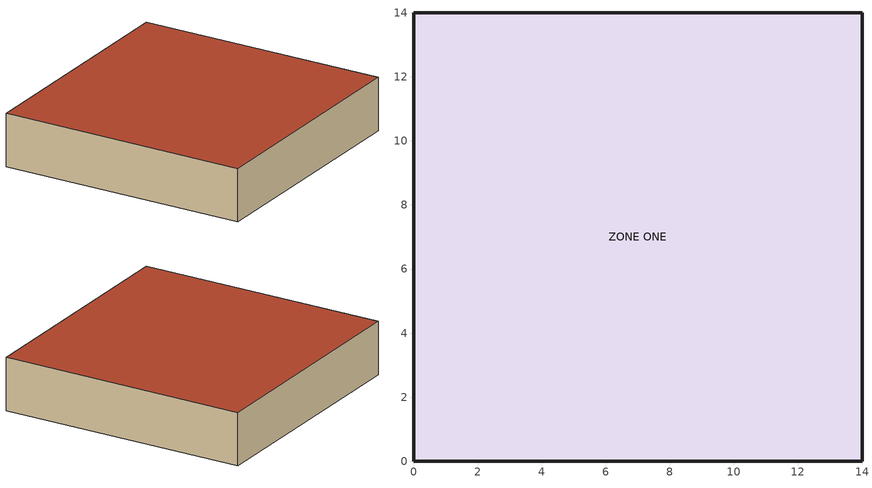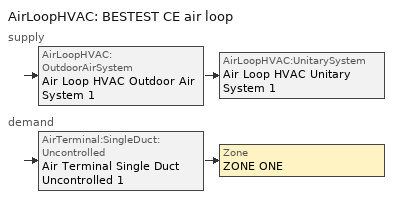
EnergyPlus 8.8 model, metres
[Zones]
ZONE ONE
 floor outside (LTWALL): 14,14 14,0 0,0 0,14 z0
 wall outside (LTWALL): 14,0 14,14 0,14 0,0 14,0 z0:3
 roof outside (LTWALL): 14,0 14,14 0,14 0,0 z3
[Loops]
AirLoopHVAC 'BESTEST CE air loop'
 supply: AirLoopHVAC:OutdoorAirSystem 'Air Loop HVAC Outdoor Air System 1' > AirLoopHVAC:UnitarySystem 'Air Loop HVAC Unitary System 1'
 demand: AirTerminal:SingleDuct:Uncontrolled 'Air Terminal Single Duct Uncontrolled 1' > Zone 'ZONE ONE'
[Building]
BESTEST Case CE400 - Temperature Control: North Axis {deg}=0; Terrain=Country; Solar Distribution=FullInteriorAndExterior; Minimum Number of Warmup Days=6
[Site:Location]
NEW_ORLEANS_LA_USA: Latitude {deg}=29.98; Longitude {deg}=-90.25; Time Zone {hr}=-6; Elevation {m}=3
[SizingPeriod:DesignDay] Month=1; Day of Month=1; Maximum Dry-Bulb Temperature {C}=23; Daily Dry-Bulb Temperature Range {deltaC}=0; Dry-Bulb Temperature Range Modifier Type=DefaultMultipliers; Humidity Condition Type=WetBulb; Wetbulb or DewPoint at Maximum Dry-Bulb {C}=23; Barometric Pressure {Pa}=31000; Wind Speed {m/s}=0; Wind Direction {deg}=0; Rain Indicator=No; Snow Indicator=No; Daylight Saving Time Indicator=No; Solar Model Indicator=AshraeClearSky; Sky Clearness=0
Name | Day Type
Sizing Period Design Day 1 | SummerDesignDay
Sizing Period Design Day 2 | WinterDesignDay
[Material:NoMass] Roughness=VerySmooth; Thermal Resistance {m2-K/W}=162.5; Thermal Absorptance=0.9
Name | Solar Absorptance | Visible Absorptance
INSULATION-EXT | 0.1 | 0.1
INSULATION-INT | 0.6 | 0.6
[Construction]
LTWALL: INSULATION-EXT, INSULATION-INT
[Zone]
ZONE ONE: Multiplier=1; Ceiling Height {m}=3; Volume {m3}=588
[OtherEquipment] Fuel Type=None; Zone or ZoneList=ZONE ONE; Design Level Calculation Method=EquipmentLevel
Name | Schedule | Design Level {W} | Fraction Latent | Fraction Radiant
CE_lat_mid_inst | CE300_lat_mid | 1466 | 1 | 0
CE_sens_mid_inst | CE300_sens_mid | 18758
[ZoneControl:Thermostat]
ZONE ONE Thermostat: Zone or ZoneList=ZONE ONE; Control Type Schedule=ZONE ONE Thermostat Schedule; Control Object Type 1=ThermostatSetpoint:DualSetpoint; Control Name 1=Thermostat Setpoint Dual Setpoint 1
[ThermostatSetpoint:DualSetpoint]
Thermostat Setpoint Dual Setpoint 1: Heating Setpoint Temperature Schedule=No Heating; Cooling Setpoint Temperature Schedule=25.0 C
[AirTerminal:SingleDuct:Uncontrolled]
Air Terminal Single Duct Uncontrolled 1: Availability Schedule=Always On Discrete; Maximum Air Flow Rate {m3/s}=1.888
[Zone equipment]
ZONE ONE: Air Terminal Single Duct Uncontrolled 1
[Sizing:Zone]
ZONE ONE: Zone Cooling Design Supply Air Temperature Input Method=SupplyAirTemperature; Zone Cooling Design Supply Air Temperature {C}=14; Zone Cooling Design Supply Air Temperature Difference {deltaC}=11.11; Zone Heating Design Supply Air Temperature Input Method=SupplyAirTemperature; Zone Heating Design Supply Air Temperature {C}=40; Zone Heating Design Supply Air Temperature Difference {deltaC}=11.11; Zone Cooling Design Supply Air Humidity Ratio {kgWater/kgDryAir}=0.0085; Zone Heating Design Supply Air Humidity Ratio {kgWater/kgDryAir}=0.008; Design Specification Outdoor Air Object=oa_gen; Cooling Design Air Flow Method=DesignDay; Cooling Design Air Flow Rate {m3/s}=0; Cooling Minimum Air Flow per Zone Floor Area {m3/s-m2}=0.000762; Cooling Minimum Air Flow {m3/s}=0; Cooling Minimum Air Flow Fraction=0; Heating Design Air Flow Method=DesignDay; Heating Design Air Flow Rate {m3/s}=0; Heating Maximum Air Flow per Zone Floor Area {m3/s-m2}=0.002032; Heating Maximum Air Flow {m3/s}=0.141576; Heating Maximum Air Flow Fraction=0.3; Design Specification Zone Air Distribution Object=ZONE ONE Design Spec Zone Air Dist; Account for Dedicated Outdoor Air System=No
[DesignSpecification:ZoneAirDistribution]
ZONE ONE Design Spec Zone Air Dist: Zone Air Distribution Effectiveness in Cooling Mode=1; Zone Air Distribution Effectiveness in Heating Mode=1
[Controller:MechanicalVentilation]
Controller Mechanical Ventilation 1: Availability Schedule=Always On Discrete; Demand Controlled Ventilation=No; System Outdoor Air Method=ZoneSum; Zone Name 1=ZONE ONE; Design Specification Outdoor Air Object Name 1=oa_gen; Design Specification Zone Air Distribution Object Name 1=ZONE ONE Design Spec Zone Air Dist
[DesignSpecification:OutdoorAir]
oa_gen: Outdoor Air Method=Sum; Outdoor Air Flow per Person {m3/s-person}=0; Outdoor Air Flow per Zone Floor Area {m3/s-m2}=0; Outdoor Air Flow per Zone {m3/s}=0; Outdoor Air Flow Air Changes per Hour {1/hr}=1.734; Outdoor Air Schedule=Always On Ruleset Fractional
[AirLoopHVAC]
BESTEST CE air loop: Design Supply Air Flow Rate {m3/s}=1.888
[Sizing:System]
BESTEST CE air loop: Type of Load to Size On=Sensible; Design Outdoor Air Flow Rate {m3/s}=1.888; Central Heating Maximum System Air Flow Ratio=0.3; Preheat Design Temperature {C}=7; Preheat Design Humidity Ratio {kgWater/kgDryAir}=0.008; Precool Design Temperature {C}=12.8; Precool Design Humidity Ratio {kgWater/kgDryAir}=0.008; Central Cooling Design Supply Air Temperature {C}=12.8; Central Heating Design Supply Air Temperature {C}=16.7; Type of Zone Sum to Use=NonCoincident; 100% Outdoor Air in Cooling=Yes; 100% Outdoor Air in Heating=Yes; Central Cooling Design Supply Air Humidity Ratio {kgWater/kgDryAir}=0.0085; Central Heating Design Supply Air Humidity Ratio {kgWater/kgDryAir}=0.008; Cooling Supply Air Flow Rate Method=DesignDay; Cooling Supply Air Flow Rate {m3/s}=0; Cooling Supply Air Flow Rate Per Floor Area {m3/s-m2}=0.00996765; Cooling Fraction of Autosized Cooling Supply Air Flow Rate=1; Cooling Supply Air Flow Rate Per Unit Cooling Capacity {m3/s-W}=3.94755e-05; Heating Supply Air Flow Rate Method=DesignDay; Heating Supply Air Flow Rate {m3/s}=0; Heating Supply Air Flow Rate Per Floor Area {m3/s-m2}=0.00996765; Heating Fraction of Autosized Heating Supply Air Flow Rate=1; Heating Fraction of Autosized Cooling Supply Air Flow Rate=1; Heating Supply Air Flow Rate Per Unit Heating Capacity {m3/s-W}=3.15882e-05; System Outdoor Air Method=ZoneSum; Zone Maximum Outdoor Air Fraction=1; Cooling Design Capacity Method=CoolingDesignCapacity; Cooling Design Capacity {W}=33280; Cooling Design Capacity Per Floor Area {W/m2}=234.7; Fraction of Autosized Cooling Design Capacity=1; Heating Design Capacity Method=HeatingDesignCapacity; Heating Design Capacity {W}=0; Heating Design Capacity Per Floor Area {W/m2}=157; Fraction of Autosized Heating Design Capacity=1; Central Cooling Capacity Control Method=OnOff
[AvailabilityManager:Scheduled] Schedule=Always On Discrete
BESTEST CE air loop Availability Manager; Air Loop HVAC Outdoor Air System 1 Availability Manager
[Controller:OutdoorAir]
Controller Outdoor Air 1: Minimum Outdoor Air Flow Rate {m3/s}=0.283167; Maximum Outdoor Air Flow Rate {m3/s}=1.888; Economizer Control Type=DifferentialDryBulb; Economizer Control Action Type=ModulateFlow; Economizer Maximum Limit Dry-Bulb Temperature {C}=28; Economizer Maximum Limit Enthalpy {J/kg}=64000; Economizer Minimum Limit Dry-Bulb Temperature {C}=-100; Lockout Type=NoLockout; Minimum Limit Type=FixedMinimum; Mechanical Ventilation Controller=Controller Mechanical Ventilation 1; High Humidity Control=No; Control High Indoor Humidity Based on Outdoor Humidity Ratio=Yes; Heat Recovery Bypass Control Type=BypassWhenWithinEconomizerLimits
[SetpointManager:Scheduled]
Setpoint Manager Scheduled 1: Control Variable=Temperature; Schedule=Neutral Temp
[AirLoopHVAC:UnitarySystem]
Air Loop HVAC Unitary System 1: Control Type=Load; Controlling Zone or Thermostat Location=ZONE ONE; Dehumidification Control Type=None; Availability Schedule=Always On Discrete; Supply Fan=Fan On Off 1; Fan Placement=DrawThrough; Supply Air Fan Operating Mode Schedule=Always On Discrete; DX Heating Coil Sizing Ratio=1; Cooling Coil=Coil Cooling DX Single Speed 1; Use DOAS DX Cooling Coil=No; Minimum Supply Air Temperature {C}=2; Latent Load Control=SensibleOnlyLoadControl; Cooling Supply Air Flow Rate Method=SupplyAirFlowRate; Cooling Supply Air Flow Rate {m3/s}=1.888; Heating Supply Air Flow Rate {m3/s}=Autosize; No Load Supply Air Flow Rate Method=SupplyAirFlowRate; No Load Supply Air Flow Rate {m3/s}=1.888; Maximum Supply Air Temperature {C}=80; Maximum Outdoor Dry-Bulb Temperature for Supplemental Heater Operation {C}=21; Maximum Cycling Rate {cycles/hr}=2.5; Heat Pump Time Constant {s}=60; Fraction of On-Cycle Power Use=0.01; Heat Pump Fan Delay Time {s}=60; Ancillary On-Cycle Electric Power {W}=0; Ancillary Off-Cycle Electric Power {W}=0
[Fan:OnOff]
Fan On Off 1: Availability Schedule=Always On Discrete; Fan Total Efficiency=0.11374; Pressure Rise {Pa}=74.7; Maximum Flow Rate {m3/s}=1.888; Motor Efficiency=0.94; Motor In Airstream Fraction=1; Fan Power Ratio Function of Speed Ratio Curve=Fan On Off Power Curve; Fan Efficiency Ratio Function of Speed Ratio Curve=Fan On Off Efficiency Curve
[Coil:Cooling:DX:SingleSpeed]
Coil Cooling DX Single Speed 1: Availability Schedule=Always On Discrete; Gross Rated Total Cooling Capacity {W}=33280; Gross Rated Sensible Heat Ratio=0.78245; Gross Rated Cooling COP {W/W}=3.0448; Rated Air Flow Rate {m3/s}=1.888; Rated Evaporator Fan Power Per Volume Flow Rate {W/(m3/s)}=773.3; Total Cooling Capacity Function of Temperature Curve=Curve Biquadratic 1; Total Cooling Capacity Function of Flow Fraction Curve=Curve Quadratic 1; Energy Input Ratio Function of Temperature Curve=Curve Biquadratic 2; Energy Input Ratio Function of Flow Fraction Curve=Curve Quadratic 2; Part Load Fraction Correlation Curve=Curve Quadratic 3; Condenser Type=AirCooled; Evaporative Condenser Effectiveness=0; Evaporative Condenser Air Flow Rate {m3/s}=Autosize; Evaporative Condenser Pump Rated Power Consumption {W}=Autosize; Crankcase Heater Capacity {W}=0; Maximum Outdoor Dry-Bulb Temperature for Crankcase Heater Operation {C}=0; Basin Heater Capacity {W/K}=0; Basin Heater Setpoint Temperature {C}=10
[Schedule:Compact]
ZONE ONE Thermostat Schedule: Through: 12/31, For: AllDays, Until: 24:00, 4
[Schedule:Day:Interval]
Schedule Day 2: No, 24:00, -100
Neutral Temp Default: No, 24:00, 20
Schedule Day 14: No, 08:00, 0.15625, 19:00, 0.5, 24:00, 0.15625
Schedule Day 16: No, 08:00, 0.375, 12:00, 0.5, 14:00, 0.75, 16:00, 1, 20:00, 0.5, 24:00, 0.375
Schedule Day 18: No, 08:00, 0.15625, 16:00, 0.5, 24:00, 0.15625
Schedule Day 20: No, 08:00, 0.15625, 12:00, 0.5, 14:00, 0.75, 16:00, 1, 20:00, 0.5, 24:00, 0.375
Schedule Day 21: No, 08:00, 0, 20:00, 0.25, 24:00, 0
Schedule Day 22; Schedule Day 24: No, 08:00, 0, 20:00, 1, 24:00, 0
Schedule Day 23: No, 08:00, 0, 16:00, 1, 24:00, 0
Schedule Day 25: No, 08:00, 0, 19:00, 1, 24:00, 0
Schedule Day 26: No, 09:00, 0, 18:00, 1, 24:00, 0
Schedule Day 6: No, 24:00, 1
Schedule Day 7: No, 24:00, 0.15625
Schedule Day 9: No, 09:00, 0.15625, 18:00, 0.375, 24:00, 0.15625
[Schedule:Week:Daily]
Schedule:Week:Daily {8cb1c6ef-8dd3-49e2-8288-c46c319f3669}: Schedule Day 2, Schedule Day 2, Schedule Day 2, Schedule Day 2, Schedule Day 2, Schedule Day 2, Schedule Day 2, Schedule Day 2, Schedule Day 2, Schedule Day 2, Schedule Day 2, Schedule Day 2
Schedule:Week:Daily {eb677c34-b8ab-45a4-8697-f385cc71cb0e}: Schedule Day 6, Schedule Day 6, Schedule Day 6, Schedule Day 6, Schedule Day 6, Schedule Day 6, Schedule Day 6, Schedule Day 6, Schedule Day 6, Schedule Day 6, Schedule Day 6, Schedule Day 6
Schedule:Week:Daily {37d779b5-847c-4e80-8774-1d8d076f6252}; Schedule:Week:Daily {2d3864a7-5aa8-4121-81c6-c4ecea3d3957}: Schedule Day 21, Schedule Day 21, Schedule Day 21, Schedule Day 21, Schedule Day 21, Schedule Day 21, Schedule Day 21, Schedule Day 21, Schedule Day 21, Schedule Day 21, Schedule Day 21, Schedule Day 21
Schedule:Week:Daily {014176fb-eb5d-47f5-8142-6ff57f66107b}: Schedule Day 21, Schedule Day 21, Schedule Day 26, Schedule Day 26, Schedule Day 26, Schedule Day 26, Schedule Day 26, Schedule Day 21, Schedule Day 21, Schedule Day 21, Schedule Day 21, Schedule Day 21
Schedule:Week:Daily {ba0f3ed2-94f3-478e-bdec-8bd6117428f9}: Schedule Day 26, Schedule Day 26, Schedule Day 26, Schedule Day 26, Schedule Day 26, Schedule Day 26, Schedule Day 26, Schedule Day 21, Schedule Day 21, Schedule Day 21, Schedule Day 21, Schedule Day 21
Schedule:Week:Daily {0f4ee51d-de75-44ce-85de-0339fcd63e07}: Schedule Day 26, Schedule Day 26, Schedule Day 26, Schedule Day 26, Schedule Day 26, Schedule Day 21, Schedule Day 25, Schedule Day 21, Schedule Day 21, Schedule Day 21, Schedule Day 21, Schedule Day 21
Schedule:Week:Daily {899a161d-d016-4979-b7ce-15688d751bb7}: Schedule Day 25, Schedule Day 25, Schedule Day 25, Schedule Day 25, Schedule Day 25, Schedule Day 25, Schedule Day 25, Schedule Day 21, Schedule Day 21, Schedule Day 21, Schedule Day 21, Schedule Day 21
Schedule:Week:Daily {c307e314-718b-4d3d-8bb5-f3f605a9251c}: Schedule Day 25, Schedule Day 24, Schedule Day 24, Schedule Day 24, Schedule Day 24, Schedule Day 24, Schedule Day 24, Schedule Day 21, Schedule Day 21, Schedule Day 21, Schedule Day 21, Schedule Day 21
Schedule:Week:Daily {2488076a-965c-44d1-8893-6ce448b5c414}: Schedule Day 24, Schedule Day 24, Schedule Day 24, Schedule Day 24, Schedule Day 24, Schedule Day 24, Schedule Day 24, Schedule Day 21, Schedule Day 21, Schedule Day 21, Schedule Day 21, Schedule Day 21
Schedule:Week:Daily {985be4cc-6916-4000-8a85-b3415f3903df}: Schedule Day 24, Schedule Day 23, Schedule Day 23, Schedule Day 23, Schedule Day 23, Schedule Day 23, Schedule Day 23, Schedule Day 21, Schedule Day 21, Schedule Day 21, Schedule Day 21, Schedule Day 21
Schedule:Week:Daily {25068713-f998-4920-8e6d-719dcff49625}: Schedule Day 22, Schedule Day 22, Schedule Day 22, Schedule Day 22, Schedule Day 22, Schedule Day 22, Schedule Day 22, Schedule Day 21, Schedule Day 21, Schedule Day 21, Schedule Day 21, Schedule Day 21
Schedule:Week:Daily {64a3ac4f-b681-4530-8e4d-a71293b02b92}: Schedule Day 22, Schedule Day 22, Schedule Day 22, Schedule Day 22, Schedule Day 21, Schedule Day 21, Schedule Day 21, Schedule Day 21, Schedule Day 21, Schedule Day 21, Schedule Day 21, Schedule Day 21
Schedule:Week:Daily {5f772911-9ee0-4a36-8455-6ec856f48893}; Schedule:Week:Daily {f7de51e9-169f-45c5-8d97-16451a757167}: Schedule Day 7, Schedule Day 7, Schedule Day 7, Schedule Day 7, Schedule Day 7, Schedule Day 7, Schedule Day 7, Schedule Day 7, Schedule Day 7, Schedule Day 7, Schedule Day 7, Schedule Day 7
Schedule:Week:Daily {ab34d682-ae07-4e86-80c3-2029a4d33cb7}: Schedule Day 7, Schedule Day 7, Schedule Day 9, Schedule Day 9, Schedule Day 9, Schedule Day 9, Schedule Day 9, Schedule Day 7, Schedule Day 7, Schedule Day 7, Schedule Day 7, Schedule Day 7
Schedule:Week:Daily {0ece6612-a608-484c-bf8a-3a346b6950d5}: Schedule Day 9, Schedule Day 9, Schedule Day 9, Schedule Day 9, Schedule Day 9, Schedule Day 9, Schedule Day 9, Schedule Day 7, Schedule Day 7, Schedule Day 7, Schedule Day 7, Schedule Day 7
Schedule:Week:Daily {c9b2d926-31a8-45f0-8f12-51533d265609}: Schedule Day 9, Schedule Day 9, Schedule Day 9, Schedule Day 9, Schedule Day 9, Schedule Day 7, Schedule Day 14, Schedule Day 7, Schedule Day 7, Schedule Day 7, Schedule Day 7, Schedule Day 7
Schedule:Week:Daily {62d7273b-1e3d-4fa3-87a3-5b52ccd20e62}: Schedule Day 14, Schedule Day 14, Schedule Day 14, Schedule Day 14, Schedule Day 14, Schedule Day 14, Schedule Day 14, Schedule Day 7, Schedule Day 7, Schedule Day 7, Schedule Day 7, Schedule Day 7
Schedule:Week:Daily {bc8db945-3c55-422a-9dbf-20026bb355cb}: Schedule Day 14, Schedule Day 16, Schedule Day 16, Schedule Day 16, Schedule Day 16, Schedule Day 16, Schedule Day 16, Schedule Day 7, Schedule Day 7, Schedule Day 7, Schedule Day 7, Schedule Day 7
Schedule:Week:Daily {bcd1c2c9-021d-433d-a8f5-3ca38f364b7d}: Schedule Day 16, Schedule Day 16, Schedule Day 16, Schedule Day 16, Schedule Day 16, Schedule Day 16, Schedule Day 16, Schedule Day 7, Schedule Day 7, Schedule Day 7, Schedule Day 7, Schedule Day 7
Schedule:Week:Daily {7f2390b1-04af-4a3e-be45-dcd73fecba24}: Schedule Day 16, Schedule Day 18, Schedule Day 18, Schedule Day 18, Schedule Day 18, Schedule Day 18, Schedule Day 18, Schedule Day 7, Schedule Day 7, Schedule Day 7, Schedule Day 7, Schedule Day 7
Schedule:Week:Daily {45c0f8e3-9fee-4275-8da8-82d8388b8920}: Schedule Day 20, Schedule Day 20, Schedule Day 20, Schedule Day 20, Schedule Day 20, Schedule Day 20, Schedule Day 20, Schedule Day 7, Schedule Day 7, Schedule Day 7, Schedule Day 7, Schedule Day 7
Schedule:Week:Daily {61b1673f-71b6-40a3-8565-7c6094510b04}: Schedule Day 20, Schedule Day 20, Schedule Day 20, Schedule Day 20, Schedule Day 7, Schedule Day 7, Schedule Day 7, Schedule Day 7, Schedule Day 7, Schedule Day 7, Schedule Day 7, Schedule Day 7
Schedule:Week:Daily {ce6e3480-81af-4fcb-ae75-d39fdf99f917}: Neutral Temp Default, Neutral Temp Default, Neutral Temp Default, Neutral Temp Default, Neutral Temp Default, Neutral Temp Default, Neutral Temp Default, Neutral Temp Default, Neutral Temp Default, Neutral Temp Default, Neutral Temp Default, Neutral Temp Default
[Schedule:Year]
No Heating: Schedule:Week:Daily {8cb1c6ef-8dd3-49e2-8288-c46c319f3669}, 1, 1, 12, 31
Always On Ruleset Fractional: Schedule:Week:Daily {eb677c34-b8ab-45a4-8697-f385cc71cb0e}, 1, 1, 12, 31
CE300_lat_mid: Schedule:Week:Daily {37d779b5-847c-4e80-8774-1d8d076f6252}, 1, 1, 3, 8, Schedule:Week:Daily {014176fb-eb5d-47f5-8142-6ff57f66107b}, 3, 9, 3, 15, Schedule:Week:Daily {ba0f3ed2-94f3-478e-bdec-8bd6117428f9}, 3, 16, 4, 5, Schedule:Week:Daily {0f4ee51d-de75-44ce-85de-0339fcd63e07}, 4, 6, 4, 12, Schedule:Week:Daily {899a161d-d016-4979-b7ce-15688d751bb7}, 4, 13, 4, 19, Schedule:Week:Daily {c307e314-718b-4d3d-8bb5-f3f605a9251c}, 4, 20, 4, 26, Schedule:Week:Daily {2488076a-965c-44d1-8893-6ce448b5c414}, 4, 27, 10, 11, Schedule:Week:Daily {985be4cc-6916-4000-8a85-b3415f3903df}, 10, 12, 10, 18, Schedule:Week:Daily {25068713-f998-4920-8e6d-719dcff49625}, 10, 19, 11, 1, Schedule:Week:Daily {64a3ac4f-b681-4530-8e4d-a71293b02b92}, 11, 2, 11, 8, Schedule:Week:Daily {2d3864a7-5aa8-4121-81c6-c4ecea3d3957}, 11, 9, 12, 31
CE300_sens_mid: Schedule:Week:Daily {5f772911-9ee0-4a36-8455-6ec856f48893}, 1, 1, 3, 8, Schedule:Week:Daily {ab34d682-ae07-4e86-80c3-2029a4d33cb7}, 3, 9, 3, 15, Schedule:Week:Daily {0ece6612-a608-484c-bf8a-3a346b6950d5}, 3, 16, 4, 5, Schedule:Week:Daily {c9b2d926-31a8-45f0-8f12-51533d265609}, 4, 6, 4, 12, Schedule:Week:Daily {62d7273b-1e3d-4fa3-87a3-5b52ccd20e62}, 4, 13, 4, 19, Schedule:Week:Daily {bc8db945-3c55-422a-9dbf-20026bb355cb}, 4, 20, 4, 26, Schedule:Week:Daily {bcd1c2c9-021d-433d-a8f5-3ca38f364b7d}, 4, 27, 10, 11, Schedule:Week:Daily {7f2390b1-04af-4a3e-be45-dcd73fecba24}, 10, 12, 10, 18, Schedule:Week:Daily {45c0f8e3-9fee-4275-8da8-82d8388b8920}, 10, 19, 11, 1, Schedule:Week:Daily {61b1673f-71b6-40a3-8565-7c6094510b04}, 11, 2, 11, 8, Schedule:Week:Daily {f7de51e9-169f-45c5-8d97-16451a757167}, 11, 9, 12, 31
Neutral Temp: Schedule:Week:Daily {ce6e3480-81af-4fcb-ae75-d39fdf99f917}, 1, 1, 12, 31
[Schedule:Constant]
Name | Hourly Value
25.0 C | 25
Always On Discrete | 1
[Curve:Exponent]
Fan On Off Power Curve: Coefficient1 Constant=1; Coefficient2 Constant=0; Coefficient3 Constant=0; Minimum Value of x {BasedOnField A2}=0; Maximum Value of x {BasedOnField A2}=1
[Curve:Cubic]
Fan On Off Efficiency Curve: Coefficient1 Constant=1; Coefficient2 x=0; Coefficient3 x**2=0; Coefficient4 x**3=0; Minimum Value of x {BasedOnField A2}=0; Maximum Value of x {BasedOnField A2}=1
[Curve:Biquadratic] Minimum Value of x {BasedOnField A2}=0; Maximum Value of x {BasedOnField A2}=100; Minimum Value of y {BasedOnField A3}=0; Maximum Value of y {BasedOnField A3}=100
Name | Coefficient1 Constant | Coefficient2 x | Coefficient3 x**2 | Coefficient4 y | Coefficient5 y**2 | Coefficient6 x*y
Curve Biquadratic 1 | 0.825119 | 0.0144614 | 0.000525383 | -0.00380586 | -2.71284e-05 | -0.000198505
Curve Biquadratic 2 | 0.630056 | -0.0119982 | 0.000136923 | 0.0146366 | 0.000164506 | -0.000238463
[Curve:Quadratic] Coefficient3 x**2=0; Minimum Value of x {BasedOnField A2}=0; Maximum Value of x {BasedOnField A2}=1
Name | Coefficient1 Constant | Coefficient2 x
Curve Quadratic 1; Curve Quadratic 2 | 1 | 0
Curve Quadratic 3 | 0.771 | 0.229
